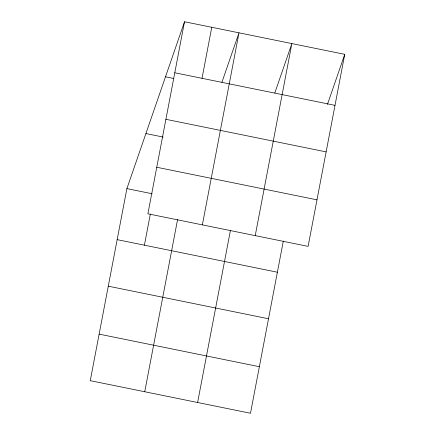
<?xml version="1.0" encoding="UTF-8"?>
<svg xmlns="http://www.w3.org/2000/svg" width="435" height="435" viewBox="0 0 435 435"><rect width="100%" height="100%" fill="white"/><g stroke="black" fill="none" stroke-linecap="round" stroke-linejoin="round"><path stroke-width="0.65" d="M184.516 21.75L147.884 213.797L308.105 246.379L344.743 54.331L184.516 21.75L126.895 188.621L90.257 380.668L250.484 413.25L283.326 241.082M144.398 245.182L150.341 214.042M202.025 78.311L211.758 27.291M144.735 391.745L177.578 219.577M202.362 224.873L238.994 32.826L221.921 82.264M197.61 402.5L230.452 230.332M255.231 235.623L291.869 43.576L274.795 93.014M327.452 104.395L344.743 54.331M174.788 72.77L335.01 105.352M165.501 76.816L173.473 78.441M165.909 119.31L326.13 151.891M145.91 133.556L163.185 137.069M156.763 167.257L316.984 199.839M126.895 188.621L152.136 193.754M117.162 239.642L277.383 272.223M108.282 286.181L268.504 318.763M99.136 334.129L259.358 366.71"/></g></svg>
